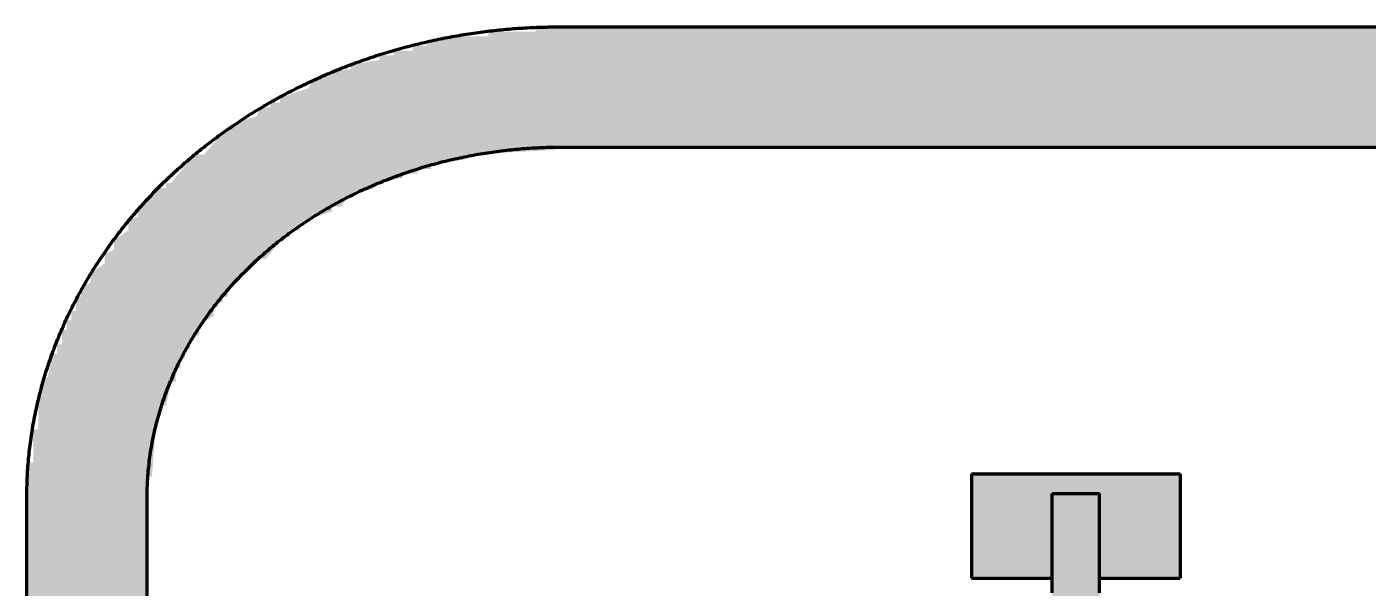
# Model space of a CAD drawing. Header units: millimetres. Extents: x 0 to 2382, y 0 to 420.
# Drawn here: x 2155.86 to 2184.17, y 334.15 to 346 of the extents above; entities that cross this region are included whole.
import ezdxf

# ---------------------------------------------------------------- set-up
doc = ezdxf.new("R2010")
doc.units = ezdxf.units.MM
doc.layers.add('01-VISIBLE', color=7, linetype='CONTINUOUS', lineweight=70)
doc.layers.add('13-GRAFICA', color=30, linetype='CONTINUOUS', lineweight=18)

msp = doc.modelspace()

# ---------------------------------------------------------------- hatches: boundary and pattern name
at = {"layer": '13-GRAFICA', "true_color": 0xb21820}
h = msp.add_hatch(color=7, dxfattribs=at)
h.dxf.hatch_style = 1
h.paths.add_polyline_path([(2155.9, 297.4), (2155.9, 336.8), (2156, 336.8), (2156, 337.5), (2156.1, 337.5), (2156.1, 338.3), (2156.2, 338.3), (2156.2, 338.6), (2156.3, 338.6), (2156.4, 339.1), (2156.5, 339.1), (2156.5, 339.3), (2156.6, 339.3), (2156.6, 339.6), (2156.7, 339.6), (2156.7, 339.8), (2156.8, 339.8), (2156.8, 340), (2156.9, 340), (2156.9, 340.3), (2157, 340.3), (2157, 340.5), (2157.2, 340.6), (2157.2, 340.8), (2157.5, 341), (2157.5, 341.2), (2157.7, 341.3), (2157.7, 341.5), (2158, 341.7), (2158, 341.9), (2158.2, 342), (2158.2, 342.2), (2158.3, 342.2), (2158.6, 342.6), (2158.8, 342.6), (2158.8, 342.7), (2158.9, 342.7), (2159.4, 343.3), (2159.6, 343.3), (2160.1, 343.9), (2160.3, 343.9), (2160.3, 344), (2160.7, 344.1), (2160.8, 344.3), (2161, 344.3), (2161, 344.4), (2161.2, 344.4), (2161.2, 344.5), (2161.8, 344.7), (2161.9, 344.9), (2162.1, 344.9), (2162.1, 345), (2162.3, 345), (2162.3, 345.1), (2162.7, 345.1), (2162.7, 345.2), (2163.3, 345.3), (2163.3, 345.4), (2163.6, 345.4), (2163.6, 345.5), (2164, 345.5), (2164, 345.6), (2164.3, 345.6), (2164.3, 345.7), (2164.6, 345.7), (2164.6, 345.8), (2165.6, 345.8), (2165.6, 345.9), (2166.6, 345.9), (2166.6, 346), (2189.4, 346), (2189.4, 345.9), (2191.4, 345.8), (2191.4, 345.7), (2191.7, 345.7), (2191.7, 345.6), (2192, 345.6), (2192, 345.5), (2192.4, 345.5), (2192.4, 345.4), (2192.7, 345.4), (2192.7, 345.3), (2193, 345.3), (2193, 345.2), (2193.3, 345.2), (2193.3, 345.1), (2193.7, 345.1), (2193.7, 345), (2194.1, 344.9), (2194.2, 344.7), (2194.4, 344.7), (2194.4, 344.6), (2194.6, 344.6), (2194.6, 344.5), (2195.2, 344.3), (2195.3, 344.1), (2195.9, 343.9), (2196.4, 343.3), (2196.6, 343.3), (2197.2, 342.6), (2197.4, 342.6), (2197.4, 342.5), (2197.8, 342.2), (2197.8, 342), (2198, 341.9), (2198, 341.7), (2198.3, 341.5), (2198.3, 341.3), (2198.5, 341.2), (2198.5, 341), (2198.6, 341), (2198.6, 340.9), (2198.8, 340.8), (2198.8, 340.6), (2199, 340.5), (2199.1, 340), (2199.2, 340), (2199.2, 339.8), (2199.3, 339.8), (2199.3, 339.6), (2199.4, 339.6), (2199.4, 339.3), (2199.5, 339.3), (2199.6, 338.8), (2199.7, 338.8), (2199.8, 338.3), (2199.9, 338.3), (2199.9, 337.5), (2200, 337.5), (2200, 336.8), (2200.1, 336.8), (2200.1, 297.4), (2199.9, 297.4), (2199.8, 297.2), (2199.6, 297.2), (2199.5, 297), (2199.3, 297), (2199.2, 296.8), (2199, 296.8), (2198.9, 296.6), (2198.7, 296.6), (2198.6, 296.4), (2198.4, 296.4), (2198.3, 296.2), (2198.1, 296.2), (2198.1, 296.1), (2197.9, 296), (2197.9, 290), (2197.5, 290), (2197.5, 296.6), (2197.6, 296.6), (2197.6, 336.5), (2197.5, 336.5), (2197.4, 337.8), (2197.3, 337.8), (2197.3, 338), (2197.2, 338), (2197.2, 338.3), (2197.1, 338.3), (2197.1, 338.5), (2197, 338.5), (2197, 338.8), (2196.9, 338.8), (2196.7, 339.4), (2196.5, 339.5), (2196.5, 339.7), (2196.4, 339.7), (2196.4, 339.8), (2196.2, 339.9), (2196.2, 340.1), (2195.9, 340.3), (2195.9, 340.5), (2195.8, 340.5), (2195.3, 341.1), (2195.1, 341.1), (2194.6, 341.7), (2194.4, 341.7), (2194.3, 341.9), (2194.1, 341.9), (2194.1, 342), (2193.5, 342.2), (2193.4, 342.4), (2193.2, 342.4), (2193.2, 342.5), (2193, 342.5), (2193, 342.6), (2192.8, 342.6), (2192.8, 342.7), (2192.6, 342.7), (2192.6, 342.8), (2192.2, 342.8), (2192.2, 342.9), (2191.9, 342.9), (2191.9, 343), (2191.6, 343), (2191.6, 343.1), (2191.2, 343.1), (2191.2, 343.2), (2190.9, 343.2), (2190.9, 343.3), (2189, 343.4), (2189, 343.5), (2167, 343.5), (2167, 343.4), (2165.1, 343.3), (2165.1, 343.2), (2164.4, 343.1), (2164.4, 343), (2164.1, 343), (2164.1, 342.9), (2163.8, 342.9), (2163.8, 342.8), (2163.4, 342.8), (2163.4, 342.7), (2163.2, 342.7), (2163.2, 342.6), (2162.6, 342.4), (2162.5, 342.2), (2162.3, 342.2), (2162.3, 342.1), (2161.7, 341.9), (2161.6, 341.7), (2161.4, 341.7), (2160.9, 341.1), (2160.7, 341.1), (2160.7, 341), (2160.1, 340.5), (2160.1, 340.3), (2160, 340.3), (2160, 340.2), (2159.8, 340.1), (2159.8, 339.9), (2159.5, 339.7), (2159.5, 339.5), (2159.3, 339.4), (2159.3, 339.2), (2159.2, 339.2), (2159.2, 339), (2159.1, 339), (2159.1, 338.8), (2159, 338.8), (2159, 338.5), (2158.9, 338.5), (2158.8, 338), (2158.7, 338), (2158.7, 337.8), (2158.6, 337.8), (2158.5, 336.5), (2158.4, 336.5), (2158.4, 296.6), (2158.5, 296.6), (2158.5, 290), (2158.1, 290), (2158.1, 296), (2158, 296), (2157.9, 296.2), (2157.7, 296.2), (2157.6, 296.4), (2157.4, 296.4), (2157.3, 296.6), (2157.1, 296.6), (2157, 296.8), (2156.8, 296.8), (2156.7, 297), (2156.5, 297), (2156.4, 297.2), (2156.2, 297.2), (2156.1, 297.4)])
h = msp.add_hatch(color=7, dxfattribs=at)
h.dxf.hatch_style = 1
h.paths.add_polyline_path([(2175.8, 334.4), (2175.8, 336.6), (2180.2, 336.6), (2180.2, 334.4), (2178.5, 334.4), (2178.5, 332.5), (2177.5, 332.5), (2177.5, 334.4)])

# ---------------------------------------------------------------- linework, layer by layer
at = {"layer": '01-VISIBLE'}
for p, q in [((2167.13, 346), (2188.87, 346)), ((2167.13, 343.46), (2188.87, 343.46)), ((2175.8, 336.562), (2180.2, 336.562)), ((2155.86, 331.462), (2155.86, 336.07)), ((2158.4, 331.462), (2158.4, 336.07)), ((2177.5, 334.052), (2177.5, 336.149)), ((2177.5, 336.149), (2178.5, 336.149)), ((2178.5, 334.052), (2178.5, 336.149)), ((2175.8, 334.362), (2177.5, 334.362)), ((2178.5, 334.362), (2180.2, 334.362))]:
    msp.add_line(p, q, dxfattribs=at)
for points in [[(2155.86, 336.07), (2155.86, 336.12), (2155.861, 336.17), (2155.861, 336.22), (2155.862, 336.27), (2155.864, 336.32), (2155.865, 336.37), (2155.867, 336.42), (2155.869, 336.47), (2155.872, 336.52), (2155.874, 336.57), (2155.877, 336.62), (2155.881, 336.67), (2155.884, 336.72), (2155.888, 336.77), (2155.892, 336.82), (2155.897, 336.87), (2155.901, 336.919), (2155.906, 336.969), (2155.911, 337.019), (2155.917, 337.069), (2155.923, 337.118), (2155.929, 337.168), (2155.935, 337.218), (2155.942, 337.267), (2155.949, 337.317), (2155.956, 337.367), (2155.964, 337.416), (2155.972, 337.465), (2155.98, 337.515), (2155.988, 337.564), (2155.997, 337.614), (2156.006, 337.663), (2156.015, 337.712), (2156.024, 337.761), (2156.034, 337.81), (2156.044, 337.859), (2156.054, 337.908), (2156.065, 337.957), (2156.076, 338.006), (2156.087, 338.055), (2156.098, 338.104), (2156.11, 338.152), (2156.122, 338.201), (2156.134, 338.249), (2156.147, 338.298), (2156.16, 338.346), (2156.173, 338.395), (2156.186, 338.443), (2156.199, 338.491), (2156.213, 338.539), (2156.227, 338.587), (2156.242, 338.635), (2156.256, 338.683), (2156.271, 338.731), (2156.286, 338.779), (2156.302, 338.826), (2156.318, 338.874), (2156.334, 338.921), (2156.35, 338.968), (2156.366, 339.016), (2156.383, 339.063), (2156.4, 339.11), (2156.417, 339.157), (2156.435, 339.204), (2156.453, 339.251), (2156.471, 339.297), (2156.489, 339.344), (2156.507, 339.39), (2156.526, 339.437), (2156.545, 339.483), (2156.565, 339.529), (2156.584, 339.575), (2156.604, 339.621), (2156.624, 339.667), (2156.644, 339.713), (2156.665, 339.759), (2156.686, 339.804), (2156.707, 339.85), (2156.728, 339.895), (2156.749, 339.94), (2156.771, 339.985), (2156.793, 340.03), (2156.815, 340.075), (2156.838, 340.12), (2156.861, 340.164), (2156.884, 340.209), (2156.907, 340.253), (2156.93, 340.297), (2156.954, 340.342), (2156.978, 340.386), (2157.002, 340.429), (2157.026, 340.473), (2157.051, 340.517), (2157.076, 340.56), (2157.101, 340.604), (2157.126, 340.647), (2157.152, 340.69), (2157.177, 340.733), (2157.203, 340.776), (2157.229, 340.818), (2157.256, 340.861), (2157.282, 340.903), (2157.309, 340.945), (2157.336, 340.988), (2157.364, 341.029), (2157.391, 341.071), (2157.419, 341.113), (2157.447, 341.155), (2157.475, 341.196), (2157.503, 341.237), (2157.532, 341.278), (2157.561, 341.319), (2157.59, 341.36), (2157.619, 341.401), (2157.648, 341.441), (2157.678, 341.482), (2157.707, 341.522), (2157.737, 341.562), (2157.768, 341.602), (2157.798, 341.642), (2157.829, 341.681), (2157.86, 341.721), (2157.89, 341.76), (2157.922, 341.799), (2157.953, 341.838), (2157.985, 341.877), (2158.016, 341.916), (2158.048, 341.954), (2158.081, 341.993), (2158.113, 342.031), (2158.145, 342.069), (2158.178, 342.107), (2158.211, 342.144), (2158.244, 342.182), (2158.277, 342.219), (2158.311, 342.257), (2158.345, 342.294), (2158.378, 342.331), (2158.412, 342.367), (2158.447, 342.404), (2158.481, 342.44), (2158.515, 342.477), (2158.55, 342.513), (2158.585, 342.549), (2158.62, 342.584), (2158.655, 342.62), (2158.691, 342.655), (2158.726, 342.69), (2158.762, 342.726), (2158.798, 342.76), (2158.834, 342.795), (2158.87, 342.83), (2158.907, 342.864), (2158.943, 342.898), (2158.98, 342.932), (2159.017, 342.966), (2159.054, 343), (2159.091, 343.033), (2159.128, 343.067), (2159.166, 343.1), (2159.204, 343.133), (2159.241, 343.166), (2159.279, 343.198), (2159.318, 343.231), (2159.356, 343.263), (2159.394, 343.295), (2159.433, 343.327), (2159.472, 343.359), (2159.51, 343.39), (2159.549, 343.421), (2159.589, 343.453), (2159.628, 343.484), (2159.667, 343.514), (2159.707, 343.545), (2159.747, 343.576), (2159.786, 343.606), (2159.826, 343.636), (2159.867, 343.666), (2159.907, 343.696), (2159.947, 343.725), (2159.988, 343.755), (2160.028, 343.784), (2160.069, 343.813), (2160.11, 343.842), (2160.151, 343.87), (2160.192, 343.899), (2160.234, 343.927), (2160.275, 343.955), (2160.317, 343.983), (2160.358, 344.011), (2160.4, 344.038), (2160.442, 344.066), (2160.484, 344.093), (2160.526, 344.12), (2160.569, 344.146), (2160.611, 344.173), (2160.654, 344.199), (2160.696, 344.226), (2160.739, 344.252), (2160.782, 344.278), (2160.825, 344.303), (2160.868, 344.329), (2160.911, 344.354), (2160.954, 344.379), (2160.998, 344.404), (2161.041, 344.429), (2161.085, 344.453), (2161.129, 344.478), (2161.173, 344.502), (2161.217, 344.526), (2161.261, 344.549), (2161.305, 344.573), (2161.349, 344.596), (2161.393, 344.62), (2161.438, 344.643), (2161.482, 344.665), (2161.527, 344.688), (2161.572, 344.711), (2161.617, 344.733), (2161.662, 344.755), (2161.707, 344.777), (2161.752, 344.798), (2161.797, 344.82), (2161.842, 344.841), (2161.888, 344.862), (2161.933, 344.883), (2161.979, 344.904), (2162.024, 344.924), (2162.07, 344.945), (2162.116, 344.965), (2162.162, 344.985), (2162.208, 345.005), (2162.254, 345.024), (2162.3, 345.044), (2162.346, 345.063), (2162.393, 345.082), (2162.439, 345.101), (2162.485, 345.119), (2162.532, 345.138), (2162.579, 345.156), (2162.625, 345.174), (2162.672, 345.192), (2162.719, 345.209), (2162.766, 345.227), (2162.813, 345.244), (2162.86, 345.261), (2162.907, 345.278), (2162.954, 345.295), (2163.002, 345.311), (2163.049, 345.327), (2163.096, 345.343), (2163.144, 345.359), (2163.191, 345.375), (2163.239, 345.391), (2163.287, 345.406), (2163.334, 345.421), (2163.382, 345.436), (2163.43, 345.451), (2163.478, 345.465), (2163.526, 345.479), (2163.574, 345.494), (2163.622, 345.508), (2163.67, 345.521), (2163.718, 345.535), (2163.766, 345.548), (2163.815, 345.561), (2163.863, 345.574), (2163.911, 345.587), (2163.96, 345.6), (2164.008, 345.612), (2164.057, 345.624), (2164.106, 345.636), (2164.154, 345.648), (2164.203, 345.66), (2164.252, 345.671), (2164.3, 345.683), (2164.349, 345.694), (2164.398, 345.704), (2164.447, 345.715), (2164.496, 345.726), (2164.545, 345.736), (2164.594, 345.746), (2164.643, 345.756), (2164.692, 345.765), (2164.741, 345.775), (2164.791, 345.784), (2164.84, 345.793), (2164.889, 345.802), (2164.938, 345.811), (2164.988, 345.819), (2165.037, 345.828), (2165.086, 345.836), (2165.136, 345.844), (2165.185, 345.851), (2165.235, 345.859), (2165.284, 345.866), (2165.334, 345.873), (2165.383, 345.88), (2165.433, 345.887), (2165.483, 345.894), (2165.532, 345.9), (2165.582, 345.906), (2165.632, 345.912), (2165.681, 345.918), (2165.731, 345.923), (2165.781, 345.929), (2165.831, 345.934), (2165.881, 345.939), (2165.93, 345.944), (2165.98, 345.948), (2166.03, 345.953), (2166.08, 345.957), (2166.13, 345.961), (2166.18, 345.965), (2166.23, 345.968), (2166.28, 345.972), (2166.33, 345.975), (2166.38, 345.978), (2166.43, 345.981), (2166.48, 345.983), (2166.53, 345.986), (2166.58, 345.988), (2166.63, 345.99), (2166.68, 345.992), (2166.73, 345.994), (2166.78, 345.995), (2166.83, 345.996), (2166.88, 345.998), (2166.93, 345.998), (2166.98, 345.999), (2167.03, 346), (2167.08, 346), (2167.13, 346)], [(2158.4, 336.07), (2158.4, 336.12), (2158.401, 336.17), (2158.402, 336.22), (2158.403, 336.27), (2158.405, 336.32), (2158.407, 336.37), (2158.41, 336.42), (2158.413, 336.47), (2158.416, 336.52), (2158.42, 336.57), (2158.424, 336.62), (2158.429, 336.67), (2158.434, 336.72), (2158.439, 336.77), (2158.445, 336.82), (2158.451, 336.869), (2158.458, 336.919), (2158.465, 336.969), (2158.473, 337.018), (2158.48, 337.068), (2158.488, 337.117), (2158.497, 337.167), (2158.506, 337.216), (2158.515, 337.265), (2158.525, 337.314), (2158.535, 337.363), (2158.546, 337.412), (2158.557, 337.461), (2158.568, 337.51), (2158.58, 337.559), (2158.592, 337.608), (2158.604, 337.656), (2158.617, 337.705), (2158.63, 337.753), (2158.644, 337.801), (2158.658, 337.849), (2158.672, 337.897), (2158.687, 337.945), (2158.702, 337.993), (2158.717, 338.041), (2158.733, 338.088), (2158.749, 338.136), (2158.766, 338.183), (2158.783, 338.23), (2158.8, 338.277), (2158.818, 338.324), (2158.836, 338.371), (2158.854, 338.418), (2158.873, 338.464), (2158.892, 338.51), (2158.911, 338.557), (2158.931, 338.603), (2158.951, 338.649), (2158.971, 338.694), (2158.992, 338.74), (2159.013, 338.786), (2159.034, 338.831), (2159.056, 338.876), (2159.078, 338.921), (2159.101, 338.966), (2159.123, 339.01), (2159.147, 339.055), (2159.17, 339.099), (2159.194, 339.143), (2159.218, 339.187), (2159.242, 339.231), (2159.267, 339.275), (2159.292, 339.318), (2159.317, 339.362), (2159.343, 339.405), (2159.368, 339.448), (2159.395, 339.49), (2159.421, 339.533), (2159.448, 339.575), (2159.475, 339.617), (2159.502, 339.659), (2159.53, 339.701), (2159.558, 339.743), (2159.586, 339.784), (2159.615, 339.825), (2159.644, 339.866), (2159.673, 339.907), (2159.702, 339.948), (2159.732, 339.988), (2159.762, 340.028), (2159.792, 340.068), (2159.823, 340.108), (2159.853, 340.147), (2159.885, 340.187), (2159.916, 340.226), (2159.947, 340.265), (2159.979, 340.304), (2160.011, 340.342), (2160.044, 340.38), (2160.076, 340.418), (2160.109, 340.456), (2160.142, 340.494), (2160.175, 340.531), (2160.209, 340.569), (2160.243, 340.606), (2160.277, 340.642), (2160.311, 340.679), (2160.346, 340.715), (2160.38, 340.751), (2160.415, 340.787), (2160.451, 340.823), (2160.486, 340.858), (2160.522, 340.894), (2160.558, 340.929), (2160.594, 340.963), (2160.63, 340.998), (2160.666, 341.032), (2160.703, 341.066), (2160.74, 341.1), (2160.777, 341.134), (2160.815, 341.167), (2160.852, 341.2), (2160.89, 341.233), (2160.928, 341.266), (2160.966, 341.298), (2161.005, 341.331), (2161.043, 341.363), (2161.082, 341.394), (2161.121, 341.426), (2161.16, 341.457), (2161.199, 341.488), (2161.239, 341.519), (2161.279, 341.55), (2161.319, 341.58), (2161.359, 341.61), (2161.399, 341.64), (2161.439, 341.67), (2161.48, 341.699), (2161.521, 341.728), (2161.562, 341.757), (2161.603, 341.786), (2161.644, 341.814), (2161.685, 341.842), (2161.727, 341.87), (2161.769, 341.898), (2161.811, 341.926), (2161.853, 341.953), (2161.895, 341.98), (2161.937, 342.007), (2161.98, 342.033), (2162.022, 342.059), (2162.065, 342.085), (2162.108, 342.111), (2162.151, 342.137), (2162.195, 342.162), (2162.238, 342.187), (2162.282, 342.212), (2162.325, 342.237), (2162.369, 342.261), (2162.413, 342.285), (2162.457, 342.309), (2162.501, 342.332), (2162.546, 342.356), (2162.59, 342.379), (2162.635, 342.402), (2162.679, 342.424), (2162.724, 342.447), (2162.769, 342.469), (2162.814, 342.491), (2162.859, 342.513), (2162.905, 342.534), (2162.95, 342.555), (2162.996, 342.576), (2163.041, 342.597), (2163.087, 342.617), (2163.133, 342.637), (2163.179, 342.657), (2163.225, 342.677), (2163.271, 342.697), (2163.318, 342.716), (2163.364, 342.735), (2163.41, 342.753), (2163.457, 342.772), (2163.504, 342.79), (2163.55, 342.808), (2163.597, 342.826), (2163.644, 342.843), (2163.691, 342.861), (2163.738, 342.878), (2163.786, 342.894), (2163.833, 342.911), (2163.88, 342.927), (2163.928, 342.943), (2163.975, 342.959), (2164.023, 342.975), (2164.071, 342.99), (2164.119, 343.005), (2164.167, 343.02), (2164.214, 343.034), (2164.262, 343.049), (2164.311, 343.063), (2164.359, 343.077), (2164.407, 343.09), (2164.455, 343.103), (2164.504, 343.117), (2164.552, 343.129), (2164.601, 343.142), (2164.649, 343.154), (2164.698, 343.166), (2164.747, 343.178), (2164.795, 343.19), (2164.844, 343.201), (2164.893, 343.212), (2164.942, 343.223), (2164.991, 343.234), (2165.04, 343.244), (2165.089, 343.255), (2165.138, 343.264), (2165.187, 343.274), (2165.237, 343.283), (2165.286, 343.293), (2165.335, 343.302), (2165.384, 343.31), (2165.434, 343.319), (2165.483, 343.327), (2165.533, 343.335), (2165.582, 343.343), (2165.632, 343.35), (2165.681, 343.357), (2165.731, 343.364), (2165.781, 343.371), (2165.83, 343.377), (2165.88, 343.384), (2165.93, 343.39), (2165.98, 343.395), (2166.03, 343.401), (2166.079, 343.406), (2166.129, 343.411), (2166.179, 343.416), (2166.229, 343.42), (2166.279, 343.425), (2166.329, 343.429), (2166.379, 343.433), (2166.429, 343.436), (2166.479, 343.439), (2166.529, 343.442), (2166.579, 343.445), (2166.629, 343.448), (2166.679, 343.45), (2166.729, 343.452), (2166.779, 343.454), (2166.829, 343.456), (2166.879, 343.457), (2166.93, 343.458), (2166.98, 343.459), (2167.03, 343.46), (2167.08, 343.46), (2167.13, 343.46)], [(2175.8, 336.562), (2175.8, 336.561), (2175.8, 336.559), (2175.8, 336.557), (2175.8, 336.555), (2175.8, 336.553), (2175.8, 336.552)], [(2175.8, 336.552), (2175.8, 336.501), (2175.8, 336.45), (2175.8, 336.399), (2175.8, 336.348), (2175.8, 336.297), (2175.8, 336.246), (2175.8, 336.195), (2175.8, 336.144), (2175.8, 336.093), (2175.8, 336.042), (2175.8, 335.992), (2175.8, 335.941), (2175.8, 335.89), (2175.8, 335.839), (2175.8, 335.788), (2175.8, 335.737), (2175.8, 335.686), (2175.8, 335.635), (2175.8, 335.584), (2175.8, 335.533), (2175.8, 335.482), (2175.8, 335.431), (2175.8, 335.381), (2175.8, 335.33), (2175.8, 335.279), (2175.8, 335.228), (2175.8, 335.177), (2175.8, 335.126), (2175.8, 335.075), (2175.8, 335.024), (2175.8, 334.973), (2175.8, 334.922), (2175.8, 334.871), (2175.8, 334.821), (2175.8, 334.77), (2175.8, 334.719), (2175.8, 334.668), (2175.8, 334.617), (2175.8, 334.566), (2175.8, 334.515), (2175.8, 334.464), (2175.8, 334.413), (2175.8, 334.362)], [(2180.2, 336.562), (2180.2, 336.561), (2180.2, 336.559), (2180.2, 336.557), (2180.2, 336.555), (2180.2, 336.553), (2180.2, 336.552)], [(2180.2, 336.552), (2180.2, 336.501), (2180.2, 336.45), (2180.2, 336.399), (2180.2, 336.348), (2180.2, 336.297), (2180.2, 336.246), (2180.2, 336.195), (2180.2, 336.144), (2180.2, 336.093), (2180.2, 336.042), (2180.2, 335.992), (2180.2, 335.941), (2180.2, 335.89), (2180.2, 335.839), (2180.2, 335.788), (2180.2, 335.737), (2180.2, 335.686), (2180.2, 335.635), (2180.2, 335.584), (2180.2, 335.533), (2180.2, 335.482), (2180.2, 335.431), (2180.2, 335.381), (2180.2, 335.33), (2180.2, 335.279), (2180.2, 335.228), (2180.2, 335.177), (2180.2, 335.126), (2180.2, 335.075), (2180.2, 335.024), (2180.2, 334.973), (2180.2, 334.922), (2180.2, 334.871), (2180.2, 334.821), (2180.2, 334.77), (2180.2, 334.719), (2180.2, 334.668), (2180.2, 334.617), (2180.2, 334.566), (2180.2, 334.515), (2180.2, 334.464), (2180.2, 334.413), (2180.2, 334.362)]]:
    msp.add_lwpolyline(points, dxfattribs=at)

doc.saveas('drawing.dxf')
